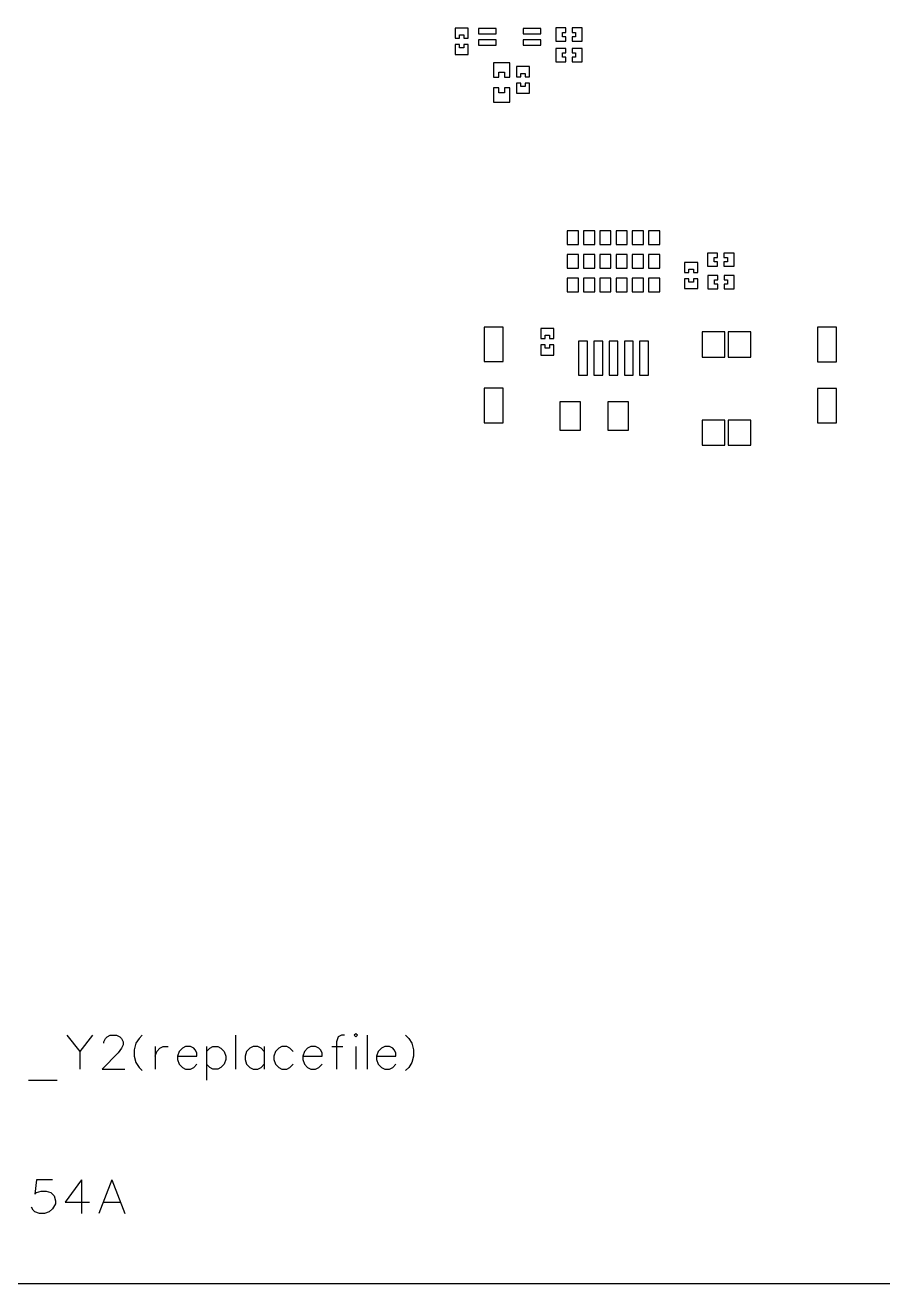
# Model space of a CAD drawing. Extents: x -190 to 190, y -140 to 140.
# Drawn here: x -95.9 to -0.5, y -140 to 0 of the extents above; entities that cross this region are included whole.
import ezdxf

# ---------------------------------------------------------------- set-up
doc = ezdxf.new("R2010")
doc.units = 0
doc.header["$MEASUREMENT"] = 0
doc.layers.get('0').update_dxf_attribs({"linetype": 'CONTINUOUS'})

msp = doc.modelspace()

# ---------------------------------------------------------------- linework, layer by layer
msp.add_lwpolyline([(-190.000156, 134.999756, -0.414214), (-185.000176, 139.999746), (-185.000176, 139.999746), (184.999844, 139.999746), (184.999844, 139.999746, -0.414214), (189.999824, 134.999756), (189.999824, 134.999756), (189.999824, -135.000244), (189.999824, -135.000244, -0.414214), (184.999844, -140.000234), (184.999844, -140.000234), (-185.000176, -140.000234), (-185.000176, -140.000234, -0.414214), (-190.000156, -135.000244), (-190.000156, -135.000244), (-190.000156, 134.999756)], format="xyb")
for points in [[(-46.572998, -0.382), (-48.043003, -0.382), (-48.043003, -0.382), (-48.043003, -1.492), (-48.043003, -1.492), (-47.552998, -1.492), (-47.552998, -1.492), (-47.552998, -1.122), (-47.552998, -1.122), (-47.063003, -1.122), (-47.063003, -1.122), (-47.063003, -1.492), (-47.063003, -1.492), (-46.572998, -1.492), (-46.572998, -1.492), (-46.572998, -0.382)], [(-43.463999, -0.399), (-45.433999, -0.399), (-45.433999, -0.399), (-45.433999, -0.999), (-45.433999, -0.999), (-43.463999, -0.999), (-43.463999, -0.999), (-43.463999, -0.399)], [(-38.513999, -0.399), (-40.483999, -0.399), (-40.483999, -0.399), (-40.483999, -0.999), (-40.483999, -0.999), (-38.513999, -0.999), (-38.513999, -0.999), (-38.513999, -0.399)], [(-35.719998, -0.345), (-36.83, -0.345), (-36.83, -0.345), (-36.83, -1.815), (-36.83, -1.815), (-35.719998, -1.815), (-35.719998, -1.815), (-35.719998, -1.325), (-35.719998, -1.325), (-36.090002, -1.325), (-36.090002, -1.325), (-36.090002, -0.835), (-36.090002, -0.835), (-35.719998, -0.835), (-35.719998, -0.835), (-35.719998, -0.345)], [(-33.91, -0.345), (-35.020002, -0.345), (-35.020002, -0.345), (-35.020002, -0.835), (-35.020002, -0.835), (-34.650002, -0.835), (-34.650002, -0.835), (-34.650002, -1.325), (-34.650002, -1.325), (-35.020002, -1.325), (-35.020002, -1.325), (-35.020002, -1.815), (-35.020002, -1.815), (-33.91, -1.815), (-33.91, -1.815), (-33.91, -0.345)], [(-46.572998, -2.192), (-47.063003, -2.192), (-47.063003, -2.192), (-47.063003, -2.562), (-47.063003, -2.562), (-47.552998, -2.562), (-47.552998, -2.562), (-47.552998, -2.192), (-47.552998, -2.192), (-48.043003, -2.192), (-48.043003, -2.192), (-48.043003, -3.302), (-48.043003, -3.302), (-46.572998, -3.302), (-46.572998, -3.302), (-46.572998, -2.192)], [(-43.463999, -1.669), (-45.433999, -1.669), (-45.433999, -1.669), (-45.433999, -2.269), (-45.433999, -2.269), (-43.463999, -2.269), (-43.463999, -2.269), (-43.463999, -1.669)], [(-38.513999, -1.669), (-40.483999, -1.669), (-40.483999, -1.669), (-40.483999, -2.269), (-40.483999, -2.269), (-38.513999, -2.269), (-38.513999, -2.269), (-38.513999, -1.669)], [(-35.719998, -2.631), (-36.83, -2.631), (-36.83, -2.631), (-36.83, -4.101), (-36.83, -4.101), (-35.719998, -4.101), (-35.719998, -4.101), (-35.719998, -3.611), (-35.719998, -3.611), (-36.090002, -3.611), (-36.090002, -3.611), (-36.090002, -3.121), (-36.090002, -3.121), (-35.719998, -3.121), (-35.719998, -3.121), (-35.719998, -2.631)], [(-33.91, -2.631), (-35.020002, -2.631), (-35.020002, -2.631), (-35.020002, -3.121), (-35.020002, -3.121), (-34.650002, -3.121), (-34.650002, -3.121), (-34.650002, -3.611), (-34.650002, -3.611), (-35.020002, -3.611), (-35.020002, -3.611), (-35.020002, -4.101), (-35.020002, -4.101), (-33.91, -4.101), (-33.91, -4.101), (-33.91, -2.631)], [(-41.962998, -4.214), (-43.763003, -4.214), (-43.763003, -4.214), (-43.763003, -5.814), (-43.763003, -5.814), (-43.163003, -5.814), (-43.163003, -5.814), (-43.163003, -5.281), (-43.163003, -5.281), (-42.562998, -5.281), (-42.562998, -5.281), (-42.562998, -5.814), (-42.562998, -5.814), (-41.962998, -5.814), (-41.962998, -5.814), (-41.962998, -4.214)], [(-39.778, -4.65), (-41.227998, -4.65), (-41.227998, -4.65), (-41.227998, -5.776), (-41.227998, -5.776), (-40.745002, -5.776), (-40.745002, -5.776), (-40.745002, -5.4), (-40.745002, -5.4), (-40.261001, -5.4), (-40.261001, -5.4), (-40.261001, -5.776), (-40.261001, -5.776), (-39.778, -5.776), (-39.778, -5.776), (-39.778, -4.65)], [(-39.778, -6.478), (-40.261001, -6.478), (-40.261001, -6.478), (-40.261001, -6.852), (-40.261001, -6.852), (-40.745002, -6.852), (-40.745002, -6.852), (-40.745002, -6.478), (-40.745002, -6.478), (-41.227998, -6.478), (-41.227998, -6.478), (-41.227998, -7.602), (-41.227998, -7.602), (-39.778, -7.602), (-39.778, -7.602), (-39.778, -6.478)], [(-41.962998, -7.014), (-42.562998, -7.014), (-42.562998, -7.014), (-42.562998, -7.547), (-42.562998, -7.547), (-43.163003, -7.547), (-43.163003, -7.547), (-43.163003, -7.014), (-43.163003, -7.014), (-43.763003, -7.014), (-43.763003, -7.014), (-43.763003, -8.614), (-43.763003, -8.614), (-41.962998, -8.614), (-41.962998, -8.614), (-41.962998, -7.014)], [(-34.317002, -22.922), (-35.567, -22.922), (-35.567, -22.922), (-35.567, -24.442), (-35.567, -24.442), (-34.317002, -24.442), (-34.317002, -24.442), (-34.317002, -22.922)], [(-32.507, -22.922), (-33.757002, -22.922), (-33.757002, -22.922), (-33.757002, -24.442), (-33.757002, -24.442), (-32.507, -24.442), (-32.507, -24.442), (-32.507, -22.922)], [(-30.697, -22.922), (-31.946997, -22.922), (-31.946997, -22.922), (-31.946997, -24.442), (-31.946997, -24.442), (-30.697, -24.442), (-30.697, -24.442), (-30.697, -22.922)], [(-28.887, -22.922), (-30.137, -22.922), (-30.137, -22.922), (-30.137, -24.442), (-30.137, -24.442), (-28.887, -24.442), (-28.887, -24.442), (-28.887, -22.922)], [(-27.077, -22.922), (-28.327, -22.922), (-28.327, -22.922), (-28.327, -24.442), (-28.327, -24.442), (-27.077, -24.442), (-27.077, -24.442), (-27.077, -22.922)], [(-25.267, -22.922), (-26.517, -22.922), (-26.517, -22.922), (-26.517, -24.442), (-26.517, -24.442), (-25.267, -24.442), (-25.267, -24.442), (-25.267, -22.922)], [(-34.317002, -25.552002), (-35.567, -25.552002), (-35.567, -25.552002), (-35.567, -27.072), (-35.567, -27.072), (-34.317002, -27.072), (-34.317002, -27.072), (-34.317002, -25.552002)], [(-32.507, -25.552002), (-33.757002, -25.552002), (-33.757002, -25.552002), (-33.757002, -27.072), (-33.757002, -27.072), (-32.507, -27.072), (-32.507, -27.072), (-32.507, -25.552002)], [(-30.697, -25.552002), (-31.946997, -25.552002), (-31.946997, -25.552002), (-31.946997, -27.072), (-31.946997, -27.072), (-30.697, -27.072), (-30.697, -27.072), (-30.697, -25.552002)], [(-28.887, -25.552002), (-30.137, -25.552002), (-30.137, -25.552002), (-30.137, -27.072), (-30.137, -27.072), (-28.887, -27.072), (-28.887, -27.072), (-28.887, -25.552002)], [(-27.077, -25.552002), (-28.327, -25.552002), (-28.327, -25.552002), (-28.327, -27.072), (-28.327, -27.072), (-27.077, -27.072), (-27.077, -27.072), (-27.077, -25.552002)], [(-25.267, -25.552002), (-26.517, -25.552002), (-26.517, -25.552002), (-26.517, -27.072), (-26.517, -27.072), (-25.267, -27.072), (-25.267, -27.072), (-25.267, -25.552002)], [(-21.045999, -26.417), (-22.515999, -26.417), (-22.515999, -26.417), (-22.515999, -27.527002), (-22.515999, -27.527002), (-22.026001, -27.527002), (-22.026001, -27.527002), (-22.026001, -27.157), (-22.026001, -27.157), (-21.536001, -27.157), (-21.536001, -27.157), (-21.536001, -27.527002), (-21.536001, -27.527002), (-21.045999, -27.527002), (-21.045999, -27.527002), (-21.045999, -26.417)], [(-18.83, -25.373999), (-19.956, -25.373999), (-19.956, -25.373999), (-19.956, -26.823999), (-19.956, -26.823999), (-18.83, -26.823999), (-18.83, -26.823999), (-18.83, -26.341001), (-18.83, -26.341001), (-19.205, -26.341001), (-19.205, -26.341001), (-19.205, -25.857), (-19.205, -25.857), (-18.83, -25.857), (-18.83, -25.857), (-18.83, -25.373999)], [(-17.004, -25.373999), (-18.128, -25.373999), (-18.128, -25.373999), (-18.128, -25.857), (-18.128, -25.857), (-17.752999, -25.857), (-17.752999, -25.857), (-17.752999, -26.341001), (-17.752999, -26.341001), (-18.128, -26.341001), (-18.128, -26.341001), (-18.128, -26.823999), (-18.128, -26.823999), (-17.004, -26.823999), (-17.004, -26.823999), (-17.004, -25.373999)], [(-18.820001, -27.875), (-19.93, -27.875), (-19.93, -27.875), (-19.93, -29.345), (-19.93, -29.345), (-18.820001, -29.345), (-18.820001, -29.345), (-18.820001, -28.855), (-18.820001, -28.855), (-19.19, -28.855), (-19.19, -28.855), (-19.19, -28.365), (-19.19, -28.365), (-18.820001, -28.365), (-18.820001, -28.365), (-18.820001, -27.875)], [(-17.01, -27.875), (-18.12, -27.875), (-18.12, -27.875), (-18.12, -28.365), (-18.12, -28.365), (-17.75, -28.365), (-17.75, -28.365), (-17.75, -28.855), (-17.75, -28.855), (-18.12, -28.855), (-18.12, -28.855), (-18.12, -29.345), (-18.12, -29.345), (-17.01, -29.345), (-17.01, -29.345), (-17.01, -27.875)], [(-34.317002, -28.182), (-35.567, -28.182), (-35.567, -28.182), (-35.567, -29.702), (-35.567, -29.702), (-34.317002, -29.702), (-34.317002, -29.702), (-34.317002, -28.182)], [(-32.507, -28.182), (-33.757002, -28.182), (-33.757002, -28.182), (-33.757002, -29.702), (-33.757002, -29.702), (-32.507, -29.702), (-32.507, -29.702), (-32.507, -28.182)], [(-30.697, -28.182), (-31.946997, -28.182), (-31.946997, -28.182), (-31.946997, -29.702), (-31.946997, -29.702), (-30.697, -29.702), (-30.697, -29.702), (-30.697, -28.182)], [(-28.887, -28.182), (-30.137, -28.182), (-30.137, -28.182), (-30.137, -29.702), (-30.137, -29.702), (-28.887, -29.702), (-28.887, -29.702), (-28.887, -28.182)], [(-27.077, -28.182), (-28.327, -28.182), (-28.327, -28.182), (-28.327, -29.702), (-28.327, -29.702), (-27.077, -29.702), (-27.077, -29.702), (-27.077, -28.182)], [(-25.267, -28.182), (-26.517, -28.182), (-26.517, -28.182), (-26.517, -29.702), (-26.517, -29.702), (-25.267, -29.702), (-25.267, -29.702), (-25.267, -28.182)], [(-21.045999, -28.227), (-21.536001, -28.227), (-21.536001, -28.227), (-21.536001, -28.597), (-21.536001, -28.597), (-22.026001, -28.597), (-22.026001, -28.597), (-22.026001, -28.227), (-22.026001, -28.227), (-22.515999, -28.227), (-22.515999, -28.227), (-22.515999, -29.337), (-22.515999, -29.337), (-21.045999, -29.337), (-21.045999, -29.337), (-21.045999, -28.227)], [(-42.702002, -33.601001), (-44.801997, -33.601001), (-44.801997, -33.601001), (-44.801997, -37.450999), (-44.801997, -37.450999), (-42.702002, -37.450999), (-42.702002, -37.450999), (-42.702002, -33.601001)], [(-37.058, -33.767), (-38.508003, -33.767), (-38.508003, -33.767), (-38.508003, -34.892998), (-38.508003, -34.892998), (-38.025, -34.892998), (-38.025, -34.892998), (-38.025, -34.517002), (-38.025, -34.517002), (-37.540999, -34.517002), (-37.540999, -34.517002), (-37.540999, -34.892998), (-37.540999, -34.892998), (-37.058, -34.892998), (-37.058, -34.892998), (-37.058, -33.767)], [(-18.044, -34.15), (-20.543999, -34.15), (-20.543999, -34.15), (-20.543999, -36.95), (-20.543999, -36.95), (-18.044, -36.95), (-18.044, -36.95), (-18.044, -34.15)], [(-15.144, -34.15), (-17.643999, -34.15), (-17.643999, -34.15), (-17.643999, -36.95), (-17.643999, -36.95), (-15.144, -36.95), (-15.144, -36.95), (-15.144, -34.15)], [(-5.618, -33.625), (-7.718, -33.625), (-7.718, -33.625), (-7.718, -37.475), (-7.718, -37.475), (-5.618, -37.475), (-5.618, -37.475), (-5.618, -33.625)], [(-37.058, -35.595), (-37.540999, -35.595), (-37.540999, -35.595), (-37.540999, -35.969001), (-37.540999, -35.969001), (-38.025, -35.969001), (-38.025, -35.969001), (-38.025, -35.595), (-38.025, -35.595), (-38.508003, -35.595), (-38.508003, -35.595), (-38.508003, -36.718999), (-38.508003, -36.718999), (-37.058, -36.718999), (-37.058, -36.718999), (-37.058, -35.595)], [(-33.322, -35.167002), (-34.312, -35.167002), (-34.312, -35.167002), (-34.312, -38.957), (-34.312, -38.957), (-33.322, -38.957), (-33.322, -38.957), (-33.322, -35.167002)], [(-31.622, -35.167002), (-32.612, -35.167002), (-32.612, -35.167002), (-32.612, -38.957), (-32.612, -38.957), (-31.622, -38.957), (-31.622, -38.957), (-31.622, -35.167002)], [(-29.922, -35.167002), (-30.912, -35.167002), (-30.912, -35.167002), (-30.912, -38.957), (-30.912, -38.957), (-29.922, -38.957), (-29.922, -38.957), (-29.922, -35.167002)], [(-28.222, -35.167002), (-29.212, -35.167002), (-29.212, -35.167002), (-29.212, -38.957), (-29.212, -38.957), (-28.222, -38.957), (-28.222, -38.957), (-28.222, -35.167002)], [(-26.522, -35.167002), (-27.512, -35.167002), (-27.512, -35.167002), (-27.512, -38.957), (-27.512, -38.957), (-26.522, -38.957), (-26.522, -38.957), (-26.522, -35.167002)], [(-42.702002, -40.401001), (-44.801997, -40.401001), (-44.801997, -40.401001), (-44.801997, -44.251001), (-44.801997, -44.251001), (-42.702002, -44.251001), (-42.702002, -44.251001), (-42.702002, -40.401001)], [(-5.618, -40.425), (-7.718, -40.425), (-7.718, -40.425), (-7.718, -44.275), (-7.718, -44.275), (-5.618, -44.275), (-5.618, -44.275), (-5.618, -40.425)], [(-34.098, -41.937998), (-36.387998, -41.937998), (-36.387998, -41.937998), (-36.387998, -45.058003), (-36.387998, -45.058003), (-34.098, -45.058003), (-34.098, -45.058003), (-34.098, -41.937998)], [(-28.763999, -41.937998), (-31.053999, -41.937998), (-31.053999, -41.937998), (-31.053999, -45.058003), (-31.053999, -45.058003), (-28.763999, -45.058003), (-28.763999, -45.058003), (-28.763999, -41.937998)], [(-18.044, -43.95), (-20.543999, -43.95), (-20.543999, -43.95), (-20.543999, -46.75), (-20.543999, -46.75), (-18.044, -46.75), (-18.044, -46.75), (-18.044, -43.95)], [(-15.144, -43.95), (-17.643999, -43.95), (-17.643999, -43.95), (-17.643999, -46.75), (-17.643999, -46.75), (-15.144, -46.75), (-15.144, -46.75), (-15.144, -43.95)], [(-91.235537, -112.361357), (-89.806963, -114.14707), (-89.806963, -114.14707), (-89.806963, -116.111357)], [(-88.378389, -112.361357), (-89.806963, -114.14707)], [(-87.128389, -113.254219), (-87.128389, -113.075645), (-87.128389, -113.075645), (-86.949814, -112.718496), (-86.949814, -112.718496), (-86.77125, -112.539932), (-86.77125, -112.539932), (-86.414102, -112.361357), (-86.414102, -112.361357), (-85.699814, -112.361357), (-85.699814, -112.361357), (-85.342676, -112.539932), (-85.342676, -112.539932), (-85.164111, -112.718496), (-85.164111, -112.718496), (-84.985527, -113.075645), (-84.985527, -113.075645), (-84.985527, -113.432783), (-84.985527, -113.432783), (-85.164111, -113.789932), (-85.164111, -113.789932), (-85.52125, -114.325645), (-85.52125, -114.325645), (-87.306963, -116.111357), (-87.306963, -116.111357), (-84.806963, -116.111357)], [(-82.842676, -112.361357), (-83.199824, -112.718496), (-83.199824, -112.718496), (-83.556963, -113.254219), (-83.556963, -113.254219), (-83.735537, -113.968496), (-83.735537, -113.968496), (-83.735537, -114.682783), (-83.735537, -114.682783), (-83.556963, -115.39707), (-83.556963, -115.39707), (-83.199824, -115.932773), (-83.199824, -115.932773), (-82.842676, -116.289932)], [(-72.485537, -112.361357), (-72.485537, -116.111357)], [(-60.342681, -112.361357), (-60.699824, -112.361357), (-60.699824, -112.361357), (-61.056968, -112.539932), (-61.056968, -112.539932), (-61.235537, -113.075645), (-61.235537, -113.075645), (-61.235537, -116.111357)], [(-59.271245, -112.361357), (-59.092676, -112.539932), (-59.092676, -112.539932), (-58.914102, -112.361357), (-58.914102, -112.361357), (-59.092676, -112.182783), (-59.092676, -112.182783), (-59.271245, -112.361357)], [(-57.842681, -112.361357), (-57.842681, -116.111357)], [(-53.556963, -112.361357), (-53.199814, -112.718496), (-53.199814, -112.718496), (-52.842676, -113.254219), (-52.842676, -113.254219), (-52.664102, -113.968496), (-52.664102, -113.968496), (-52.664102, -114.682783), (-52.664102, -114.682783), (-52.842676, -115.39707), (-52.842676, -115.39707), (-53.199814, -115.932773), (-53.199814, -115.932773), (-53.556963, -116.289932)], [(-81.414102, -113.611357), (-81.414102, -116.111357)], [(-81.414102, -114.682783), (-81.235537, -114.14707), (-81.235537, -114.14707), (-80.878394, -113.789932), (-80.878394, -113.789932), (-80.52125, -113.611357), (-80.52125, -113.611357), (-79.985537, -113.611357)], [(-78.914106, -114.682783), (-76.77125, -114.682783), (-76.77125, -114.682783), (-76.77125, -114.325645), (-76.77125, -114.325645), (-76.949819, -113.968496), (-76.949819, -113.968496), (-77.128389, -113.789932), (-77.128389, -113.789932), (-77.485532, -113.611357), (-77.485532, -113.611357), (-78.02125, -113.611357), (-78.02125, -113.611357), (-78.378394, -113.789932), (-78.378394, -113.789932), (-78.735537, -114.14707), (-78.735537, -114.14707), (-78.914106, -114.682783), (-78.914106, -114.682783), (-78.914106, -115.039932), (-78.914106, -115.039932), (-78.735537, -115.575645), (-78.735537, -115.575645), (-78.378394, -115.932773), (-78.378394, -115.932773), (-78.02125, -116.111357), (-78.02125, -116.111357), (-77.485532, -116.111357), (-77.485532, -116.111357), (-77.128389, -115.932773), (-77.128389, -115.932773), (-76.77125, -115.575645)], [(-75.699819, -113.611357), (-75.699819, -117.361348)], [(-75.699819, -114.14707), (-75.342676, -113.789932), (-75.342676, -113.789932), (-74.985532, -113.611357), (-74.985532, -113.611357), (-74.449824, -113.611357), (-74.449824, -113.611357), (-74.092681, -113.789932), (-74.092681, -113.789932), (-73.735537, -114.14707), (-73.735537, -114.14707), (-73.556958, -114.682783), (-73.556958, -114.682783), (-73.556958, -115.039932), (-73.556958, -115.039932), (-73.735537, -115.575645), (-73.735537, -115.575645), (-74.092681, -115.932773), (-74.092681, -115.932773), (-74.449824, -116.111357), (-74.449824, -116.111357), (-74.985532, -116.111357), (-74.985532, -116.111357), (-75.342676, -115.932773), (-75.342676, -115.932773), (-75.699819, -115.575645)], [(-69.27125, -114.14707), (-69.628394, -113.789932), (-69.628394, -113.789932), (-69.985532, -113.611357), (-69.985532, -113.611357), (-70.52125, -113.611357), (-70.52125, -113.611357), (-70.878394, -113.789932), (-70.878394, -113.789932), (-71.235537, -114.14707), (-71.235537, -114.14707), (-71.414106, -114.682783), (-71.414106, -114.682783), (-71.414106, -115.039932), (-71.414106, -115.039932), (-71.235537, -115.575645), (-71.235537, -115.575645), (-70.878394, -115.932773), (-70.878394, -115.932773), (-70.52125, -116.111357), (-70.52125, -116.111357), (-69.985532, -116.111357), (-69.985532, -116.111357), (-69.628394, -115.932773), (-69.628394, -115.932773), (-69.27125, -115.575645)], [(-69.27125, -113.611357), (-69.27125, -116.111357)], [(-66.056958, -114.14707), (-66.414102, -113.789932), (-66.414102, -113.789932), (-66.771245, -113.611357), (-66.771245, -113.611357), (-67.306968, -113.611357), (-67.306968, -113.611357), (-67.664111, -113.789932), (-67.664111, -113.789932), (-68.021245, -114.14707), (-68.021245, -114.14707), (-68.199819, -114.682783), (-68.199819, -114.682783), (-68.199819, -115.039932), (-68.199819, -115.039932), (-68.021245, -115.575645), (-68.021245, -115.575645), (-67.664111, -115.932773), (-67.664111, -115.932773), (-67.306968, -116.111357), (-67.306968, -116.111357), (-66.771245, -116.111357), (-66.771245, -116.111357), (-66.414102, -115.932773), (-66.414102, -115.932773), (-66.056958, -115.575645)], [(-64.985537, -114.682783), (-62.842676, -114.682783), (-62.842676, -114.682783), (-62.842676, -114.325645), (-62.842676, -114.325645), (-63.02125, -113.968496), (-63.02125, -113.968496), (-63.199819, -113.789932), (-63.199819, -113.789932), (-63.556963, -113.611357), (-63.556963, -113.611357), (-64.092681, -113.611357), (-64.092681, -113.611357), (-64.449819, -113.789932), (-64.449819, -113.789932), (-64.806963, -114.14707), (-64.806963, -114.14707), (-64.985537, -114.682783), (-64.985537, -114.682783), (-64.985537, -115.039932), (-64.985537, -115.039932), (-64.806963, -115.575645), (-64.806963, -115.575645), (-64.449819, -115.932773), (-64.449819, -115.932773), (-64.092681, -116.111357), (-64.092681, -116.111357), (-63.556963, -116.111357), (-63.556963, -116.111357), (-63.199819, -115.932773), (-63.199819, -115.932773), (-62.842676, -115.575645)], [(-61.771255, -113.611357), (-60.52125, -113.611357)], [(-59.092676, -113.611357), (-59.092676, -116.111357)], [(-56.77125, -114.682783), (-54.628389, -114.682783), (-54.628389, -114.682783), (-54.628389, -114.325645), (-54.628389, -114.325645), (-54.806963, -113.968496), (-54.806963, -113.968496), (-54.985537, -113.789932), (-54.985537, -113.789932), (-55.342676, -113.611357), (-55.342676, -113.611357), (-55.878384, -113.611357), (-55.878384, -113.611357), (-56.235537, -113.789932), (-56.235537, -113.789932), (-56.592671, -114.14707), (-56.592671, -114.14707), (-56.77125, -114.682783), (-56.77125, -114.682783), (-56.77125, -115.039932), (-56.77125, -115.039932), (-56.592671, -115.575645), (-56.592671, -115.575645), (-56.235537, -115.932773), (-56.235537, -115.932773), (-55.878384, -116.111357), (-55.878384, -116.111357), (-55.342676, -116.111357), (-55.342676, -116.111357), (-54.985537, -115.932773), (-54.985537, -115.932773), (-54.628389, -115.575645)], [(-95.52125, -117.361348), (-92.306963, -117.361348)], [(-92.842676, -128.432783), (-94.628398, -128.432783), (-94.628398, -128.432783), (-94.806963, -130.039932), (-94.806963, -130.039932), (-94.628398, -129.861357), (-94.628398, -129.861357), (-94.092676, -129.682783), (-94.092676, -129.682783), (-93.556963, -129.682783), (-93.556963, -129.682783), (-93.02125, -129.861357), (-93.02125, -129.861357), (-92.664111, -130.218486), (-92.664111, -130.218486), (-92.485527, -130.754219), (-92.485527, -130.754219), (-92.485527, -131.111357), (-92.485527, -131.111357), (-92.842676, -131.647061), (-92.842676, -131.647061), (-93.199814, -132.004219), (-93.199814, -132.004219), (-93.735527, -132.182773), (-93.735527, -132.182773), (-94.27125, -132.182773), (-94.27125, -132.182773), (-94.806963, -132.004219), (-94.806963, -132.004219), (-94.985537, -131.825645), (-94.985537, -131.825645), (-95.164102, -131.468506)], [(-89.628389, -128.432783), (-91.414111, -130.932773), (-91.414111, -130.932773), (-88.735537, -130.932773)], [(-89.628389, -128.432783), (-89.628389, -132.182773)], [(-86.235527, -128.432783), (-87.664102, -132.182773)], [(-86.235527, -128.432783), (-84.806963, -132.182773)], [(-87.128389, -130.932773), (-85.342676, -130.932773)]]:
    msp.add_lwpolyline(points)

doc.saveas('drawing.dxf')
